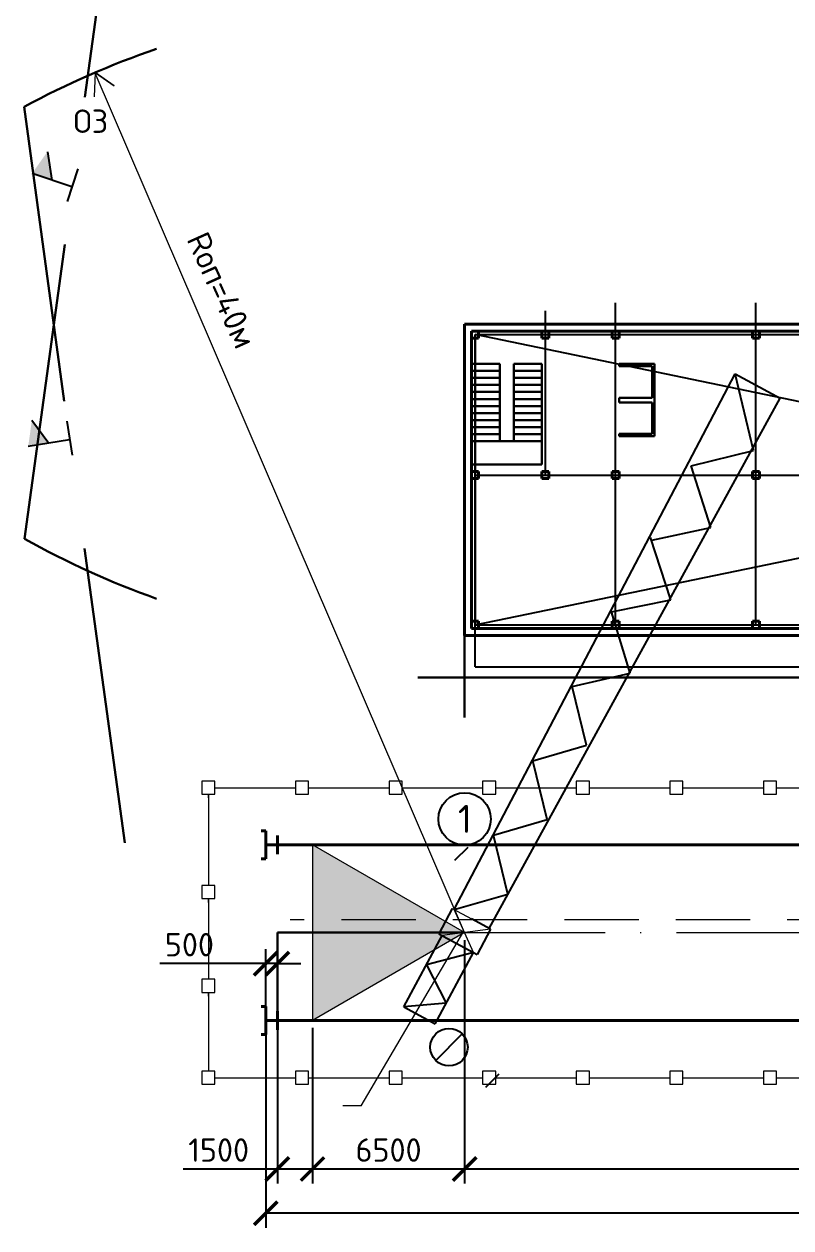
# Model space of a CAD drawing. Header units: millimetres. Extents: x -782 to 10910, y 3841 to 13237.
# Drawn here: x 6351.3 to 6416.9, y 8184.1 to 8287 of the extents above; entities that cross this region are included whole.
import ezdxf

# ---------------------------------------------------------------- set-up
doc = ezdxf.new("R2010")
doc.units = ezdxf.units.MM
doc.linetypes.add('ACAD_ISO10W100', pattern=[18, 12, -3, 0, -3])
doc.linetypes.add('штриховая2', pattern=[9.525, 6.35, -3.175])
doc.layers.add('1', color=7, linetype='Continuous')
doc.layers.add('тонкая', color=7, linetype='Continuous')
doc.layers.add('Оbводка', color=1, linetype='Continuous', lineweight=90)
doc.layers.add('Тонкая 0.3', color=140, linetype='Continuous', lineweight=25)
doc.styles.add('2.5', font='isocpeur.ttf', dxfattribs={"height": 2})
doc.styles.add('Isocpeur', font='isocpeur.ttf')
doc.dimstyles.new('М500 стройгенп', dxfattribs={"dimtxt": 2, "dimasz": 2, "dimexe": 1.25, "dimexo": 0.625, "dimtad": 1, "dimlfac": 500, "dimtxsty": '2.5', "dimblk": 'ARCHTICK', "dimcen": 2.5, "dimadec": 0, "dimazin": 0, "dimtfac": 1, "dimtmove": 0, "dimatfit": 3, "dimfxl": 1, "dimarcsym": 0})

# ---------------------------------------------------------------- blocks, each defined once
blk = doc.blocks.new('_ArchTick')
at = {"color": 0, "linetype": 'ByBlock', "const_width": 0.15}
blk.add_lwpolyline([(-0.5, -0.5), (0.5, 0.5)], dxfattribs=at)
blk = doc.blocks.new('*D520')
at = {"color": 0, "lineweight": -2, "transparency": 16777216}
for p, q in [((6388.98, 8208.7), (6388.98, 8187.88)), ((6510.78, 8201.2), (6510.78, 8187.88)), ((6510.78, 8189.13), (6388.98, 8189.13))]:
    blk.add_line(p, q, dxfattribs=at)
at = {"layer": 'Defpoints', "color": 0, "lineweight": 30, "transparency": 16777216}
for p in [(6388.98, 8209.33), (6510.78, 8201.83), (6388.98, 8189.13)]:
    blk.add_point(p, dxfattribs=at)
at = {"color": 0, "lineweight": -2, "transparency": 16777216, "xscale": 2, "yscale": 2, "zscale": 2, "rotation": 180}
blk.add_blockref('_ArchTick', (6388.98, 8189.13), dxfattribs=at)
at = {"color": 0, "lineweight": -2, "transparency": 16777216, "xscale": 2, "yscale": 2, "zscale": 2}
blk.add_blockref('_ArchTick', (6510.78, 8189.13), dxfattribs=at)
at = {"color": 0, "lineweight": 25, "transparency": 16777216, "insert": (6449.88, 8190.75), "char_height": 2, "attachment_point": 5, "style": '2.5'}
blk.add_mtext('100900', dxfattribs=at)
blk = doc.blocks.new('*D521')
at = {"color": 0, "lineweight": -2, "transparency": 16777216}
for p, q in [((6388.98, 8208.7), (6388.98, 8187.88)), ((6375.98, 8201.2), (6375.98, 8187.88)), ((6388.98, 8189.13), (6375.98, 8189.13))]:
    blk.add_line(p, q, dxfattribs=at)
at = {"layer": 'Defpoints', "color": 0, "lineweight": 30, "transparency": 16777216}
for p in [(6388.98, 8209.33), (6375.98, 8201.83), (6375.98, 8189.13)]:
    blk.add_point(p, dxfattribs=at)
at = {"color": 0, "lineweight": -2, "transparency": 16777216, "xscale": 2, "yscale": 2, "zscale": 2, "rotation": 180}
blk.add_blockref('_ArchTick', (6375.98, 8189.13), dxfattribs=at)
at = {"color": 0, "lineweight": -2, "transparency": 16777216, "xscale": 2, "yscale": 2, "zscale": 2}
blk.add_blockref('_ArchTick', (6388.98, 8189.13), dxfattribs=at)
at = {"color": 0, "lineweight": 25, "transparency": 16777216, "insert": (6382.48, 8190.75), "char_height": 2, "attachment_point": 5, "style": '2.5'}
blk.add_mtext('6500', dxfattribs=at)
blk = doc.blocks.new('*D522')
at = {"color": 0, "lineweight": -2, "transparency": 16777216}
for p, q in [((6372.98, 8201.2), (6372.98, 8187.88)), ((6375.98, 8201.2), (6375.98, 8187.88)), ((6372.98, 8189.13), (6364.93, 8189.13)), ((6375.98, 8189.13), (6372.98, 8189.13))]:
    blk.add_line(p, q, dxfattribs=at)
at = {"layer": 'Defpoints', "color": 0, "lineweight": 30, "transparency": 16777216}
for p in [(6372.98, 8201.83), (6375.98, 8201.83), (6372.98, 8189.13)]:
    blk.add_point(p, dxfattribs=at)
at = {"color": 0, "lineweight": -2, "transparency": 16777216, "xscale": 2, "yscale": 2, "zscale": 2, "rotation": 180}
blk.add_blockref('_ArchTick', (6372.98, 8189.13), dxfattribs=at)
at = {"color": 0, "lineweight": -2, "transparency": 16777216, "xscale": 2, "yscale": 2, "zscale": 2}
blk.add_blockref('_ArchTick', (6375.98, 8189.13), dxfattribs=at)
at = {"color": 0, "lineweight": 25, "transparency": 16777216, "insert": (6367.96, 8190.75), "char_height": 2, "attachment_point": 5, "style": '2.5'}
blk.add_mtext('1500', dxfattribs=at)
blk = doc.blocks.new('*D523')
at = {"color": 0, "lineweight": -2, "transparency": 16777216}
for p, q in [((6371.98, 8202.45), (6371.98, 8207.93)), ((6372.98, 8202.45), (6372.98, 8207.93)), ((6371.98, 8206.68), (6362.93, 8206.68)), ((6372.98, 8206.68), (6371.98, 8206.68)), ((6372.98, 8206.68), (6374.98, 8206.68))]:
    blk.add_line(p, q, dxfattribs=at)
at = {"layer": 'Defpoints', "color": 0, "lineweight": 30, "transparency": 16777216}
for p in [(6371.98, 8206.68), (6371.98, 8201.83), (6372.98, 8201.83)]:
    blk.add_point(p, dxfattribs=at)
at = {"color": 0, "lineweight": -2, "transparency": 16777216, "xscale": 2, "yscale": 2, "zscale": 2}
blk.add_blockref('_ArchTick', (6371.98, 8206.68), dxfattribs=at)
at = {"color": 0, "lineweight": -2, "transparency": 16777216, "xscale": 2, "yscale": 2, "zscale": 2, "rotation": 180}
blk.add_blockref('_ArchTick', (6372.98, 8206.68), dxfattribs=at)
at = {"color": 0, "lineweight": 25, "transparency": 16777216, "insert": (6365.46, 8208.3), "char_height": 2, "attachment_point": 5, "style": '2.5'}
blk.add_mtext('500', dxfattribs=at)
blk = doc.blocks.new('*D472')
at = {"color": 0, "lineweight": -2, "transparency": 16777216}
for p, q in [((6371.98, 8201.2), (6371.98, 8184.1)), ((6527.78, 8201.2), (6527.78, 8184.1)), ((6527.78, 8185.35), (6371.98, 8185.35))]:
    blk.add_line(p, q, dxfattribs=at)
at = {"layer": 'Defpoints', "color": 0, "lineweight": 30, "transparency": 16777216}
for p in [(6371.98, 8201.83), (6527.78, 8201.83), (6371.98, 8185.35)]:
    blk.add_point(p, dxfattribs=at)
at = {"color": 0, "lineweight": -2, "transparency": 16777216, "xscale": 2, "yscale": 2, "zscale": 2, "rotation": 180}
blk.add_blockref('_ArchTick', (6371.98, 8185.35), dxfattribs=at)
at = {"color": 0, "lineweight": -2, "transparency": 16777216, "xscale": 2, "yscale": 2, "zscale": 2}
blk.add_blockref('_ArchTick', (6527.78, 8185.35), dxfattribs=at)
at = {"color": 0, "lineweight": 25, "transparency": 16777216, "insert": (6488.98, 8186.97), "char_height": 2, "attachment_point": 5, "style": '2.5'}
blk.add_mtext('77900', dxfattribs=at)

msp = doc.modelspace()

# ---------------------------------------------------------------- hatches: boundary and pattern name
at = {"lineweight": 30}
h = msp.add_hatch(color=256, dxfattribs=at)
h.dxf.hatch_style = 1
h.paths.add_polyline_path([(6375.981082, 8201.829829), (6388.981084, 8209.329829), (6375.981082, 8216.829829)])
at = {"layer": 'Тонкая 0.3', "ltscale": 5}
for points in [[(6352.009281, 8274.201832), (6353.710011, 8273.639643), (6353.320895, 8276.062761)], [(6351.685196, 8250.883739), (6353.454852, 8251.160971), (6352.00133, 8253.138389)]]:
    msp.add_hatch(color=7, dxfattribs=at).paths.add_polyline_path(points)

# ---------------------------------------------------------------- linework, layer by layer
at = {"linetype": 'штриховая2', "lineweight": 30, "ltscale": 4}
for p, q in [((6351.364024, 8242.982668), (6371.69106, 8391.671423)), ((6351.331268, 8279.916587), (6361.494786, 8205.572209))]:
    msp.add_line(p, q, dxfattribs=at)
at = {"lineweight": 18}
for p, q in [((6357.409365, 8282.836465), (6357.317294, 8280.762744)), ((6359.017771, 8281.690023), (6357.409365, 8282.836465)), ((6357.447661, 8282.809169), (6359.017771, 8281.690023))]:
    msp.add_line(p, q, dxfattribs=at)
at = {"lineweight": 13}
for p, q in [((6388.981087, 8209.329824), (6357.406411, 8282.769923)), ((6367.641086, 8222.289823), (6366.521088, 8222.289823)), ((6366.521088, 8222.289823), (6366.521088, 8221.169825)), ((6367.641086, 8221.169825), (6367.641086, 8222.289823)), ((6375.641073, 8222.277767), (6374.521075, 8222.277767)), ((6374.521075, 8222.277767), (6374.521075, 8221.157769)), ((6375.641073, 8221.157769), (6375.641073, 8222.277767)), ((6383.64106, 8222.277767), (6382.521061, 8222.277767)), ((6382.521061, 8222.277767), (6382.521061, 8221.157769)), ((6383.64106, 8221.157769), (6383.64106, 8222.277767)), ((6391.641046, 8222.277767), (6390.521048, 8222.277767)), ((6390.521048, 8222.277767), (6390.521048, 8221.157769)), ((6391.641046, 8221.157769), (6391.641046, 8222.277767)), ((6399.641033, 8222.277767), (6398.521035, 8222.277767)), ((6398.521035, 8222.277767), (6398.521035, 8221.157769)), ((6399.641033, 8221.157769), (6399.641033, 8222.277767)), ((6407.64102, 8222.277767), (6406.521021, 8222.277767)), ((6406.521021, 8222.277767), (6406.521021, 8221.157769)), ((6407.64102, 8221.157769), (6407.64102, 8222.277767)), ((6415.641006, 8222.277767), (6414.521008, 8222.277767)), ((6414.521008, 8222.277767), (6414.521008, 8221.157769)), ((6415.641006, 8221.157769), (6415.641006, 8222.277767)), ((6366.521088, 8221.169825), (6367.641086, 8221.169825)), ((6367.081087, 8220.846403), (6367.081087, 8221.169825)), ((6374.521075, 8221.157769), (6375.641073, 8221.157769)), ((6382.521061, 8221.157769), (6383.64106, 8221.157769)), ((6390.521048, 8221.157769), (6391.641046, 8221.157769)), ((6398.521035, 8221.157769), (6399.641033, 8221.157769)), ((6406.521021, 8221.157769), (6407.64102, 8221.157769)), ((6414.521008, 8221.157769), (6415.641006, 8221.157769)), ((6367.641086, 8213.360728), (6366.521088, 8213.360728)), ((6366.521088, 8213.360728), (6366.521088, 8212.240729)), ((6367.641086, 8212.240729), (6367.641086, 8213.360728)), ((6366.521088, 8212.240729), (6367.641086, 8212.240729)), ((6367.081087, 8211.917307), (6367.081087, 8212.240729)), ((6367.641086, 8205.34442), (6366.521088, 8205.34442)), ((6366.521088, 8205.34442), (6366.521088, 8204.224422)), ((6367.641086, 8204.224422), (6367.641086, 8205.34442)), ((6366.521088, 8204.224422), (6367.641086, 8204.224422)), ((6367.081087, 8203.900999), (6367.081087, 8204.224422)), ((6367.641086, 8197.489823), (6366.521088, 8197.489823)), ((6366.521088, 8197.489823), (6366.521088, 8196.369825)), ((6367.641086, 8196.369825), (6367.641086, 8197.489823)), ((6374.521075, 8197.489823), (6374.521075, 8196.369825)), ((6375.641073, 8196.369825), (6375.641073, 8197.489823)), ((6383.64106, 8197.489823), (6382.521061, 8197.489823)), ((6382.521061, 8197.489823), (6382.521061, 8196.369825)), ((6383.64106, 8196.369825), (6383.64106, 8197.489823)), ((6391.641046, 8197.489823), (6390.521048, 8197.489823)), ((6390.521048, 8197.489823), (6390.521048, 8196.369825)), ((6391.641046, 8196.369825), (6391.641046, 8197.489823)), ((6399.641033, 8197.489823), (6398.521035, 8197.489823)), ((6398.521035, 8197.489823), (6398.521035, 8196.369825)), ((6399.641033, 8196.369825), (6399.641033, 8197.489823)), ((6407.64102, 8197.489823), (6406.521021, 8197.489823)), ((6406.521021, 8197.489823), (6406.521021, 8196.369825)), ((6407.64102, 8196.369825), (6407.64102, 8197.489823)), ((6415.641006, 8197.489823), (6414.521008, 8197.489823)), ((6414.521008, 8197.489823), (6414.521008, 8196.369825)), ((6415.641006, 8196.369825), (6415.641006, 8197.489823)), ((6366.521088, 8196.369825), (6367.641086, 8196.369825)), ((6374.521075, 8196.369825), (6375.641073, 8196.369825)), ((6382.521061, 8196.369825), (6383.64106, 8196.369825)), ((6390.521048, 8196.369825), (6391.641046, 8196.369825)), ((6398.521035, 8196.369825), (6399.641033, 8196.369825)), ((6406.521021, 8196.369825), (6407.64102, 8196.369825)), ((6414.521008, 8196.369825), (6415.641006, 8196.369825))]:
    msp.add_line(p, q, dxfattribs=at)
at = {"lineweight": 25}
for p, q in [((6401.881087, 8235.6361), (6401.881087, 8263.162628)), ((6413.881087, 8235.6361), (6413.881087, 8263.162628)), ((6395.881087, 8248.4361), (6395.881087, 8262.466722)), ((6389.881087, 8232.0361), (6389.881087, 8260.4361)), ((6389.881087, 8260.4361), (6509.881087, 8260.4361)), ((6389.881087, 8260.4361), (6389.881087, 8235.6361)), ((6509.881087, 8235.6361), (6389.881087, 8260.4361)), ((6389.881087, 8235.6361), (6509.881087, 8260.4361)), ((6389.881087, 8260.4361), (6389.881087, 8248.4361)), ((6389.881087, 8250.735514), (6389.881087, 8251.335514)), ((6389.881087, 8248.4361), (6509.881087, 8248.4361)), ((6389.881087, 8248.4361), (6395.881087, 8248.4361)), ((6389.881087, 8235.6361), (6509.881087, 8235.6361)), ((6389.881087, 8235.6361), (6401.881087, 8235.6361)), ((6389.881087, 8232.0361), (6509.881087, 8232.0361)), ((6388.155018, 8215.515133), (6389.286387, 8216.646502)), ((6388.774317, 8200.672935), (6386.511579, 8198.410197)), ((6387.642948, 8199.541566), (6388.774317, 8200.672935)), ((6390.799991, 8196.12003), (6391.93136, 8197.251399))]:
    msp.add_line(p, q, dxfattribs=at)
at = {"lineweight": 40}
for p, q in [((6510.781087, 8261.3361), (6388.981087, 8261.3361)), ((6388.981087, 8261.3361), (6388.981087, 8234.7361)), ((6390.181087, 8260.7361), (6389.581087, 8260.7361)), ((6389.581087, 8260.7361), (6389.581087, 8260.1361)), ((6389.581087, 8260.7361), (6389.581087, 8235.3361)), ((6510.181087, 8260.7361), (6389.581087, 8260.7361)), ((6390.181087, 8260.1361), (6390.181087, 8260.7361)), ((6396.181087, 8260.7361), (6395.581087, 8260.7361)), ((6395.581087, 8260.7361), (6395.581087, 8260.1361)), ((6396.181087, 8260.1361), (6396.181087, 8260.7361)), ((6402.181087, 8260.7361), (6401.581087, 8260.7361)), ((6401.581087, 8260.7361), (6401.581087, 8260.1361)), ((6402.181087, 8260.1361), (6402.181087, 8260.7361)), ((6414.181087, 8260.7361), (6413.581087, 8260.7361)), ((6413.581087, 8260.7361), (6413.581087, 8260.1361)), ((6414.181087, 8260.1361), (6414.181087, 8260.7361)), ((6389.581087, 8260.1361), (6390.181087, 8260.1361)), ((6395.581087, 8260.1361), (6396.181087, 8260.1361)), ((6401.581087, 8260.1361), (6402.181087, 8260.1361)), ((6413.581087, 8260.1361), (6414.181087, 8260.1361)), ((6389.581087, 8251.335514), (6389.581087, 8249.335514)), ((6390.181087, 8248.7361), (6389.581087, 8248.7361)), ((6389.581087, 8248.7361), (6389.581087, 8248.1361)), ((6389.581087, 8248.1361), (6390.181087, 8248.1361)), ((6390.181087, 8248.1361), (6390.181087, 8248.7361)), ((6396.181087, 8248.7361), (6395.581087, 8248.7361)), ((6395.581087, 8248.7361), (6395.581087, 8248.1361)), ((6395.581087, 8248.1361), (6396.181087, 8248.1361)), ((6396.181087, 8248.1361), (6396.181087, 8248.7361)), ((6402.181087, 8248.7361), (6401.581087, 8248.7361)), ((6401.581087, 8248.7361), (6401.581087, 8248.1361)), ((6401.581087, 8248.1361), (6402.181087, 8248.1361)), ((6402.181087, 8248.1361), (6402.181087, 8248.7361)), ((6414.181087, 8248.7361), (6413.581087, 8248.7361)), ((6413.581087, 8248.7361), (6413.581087, 8248.1361)), ((6413.581087, 8248.1361), (6414.181087, 8248.1361)), ((6414.181087, 8248.1361), (6414.181087, 8248.7361)), ((6390.181087, 8235.9361), (6389.581087, 8235.9361)), ((6389.581087, 8235.9361), (6389.581087, 8235.3361)), ((6390.181087, 8235.3361), (6390.181087, 8235.9361)), ((6402.181087, 8235.9361), (6401.581087, 8235.9361)), ((6401.581087, 8235.9361), (6401.581087, 8235.3361)), ((6402.181087, 8235.3361), (6402.181087, 8235.9361)), ((6414.181087, 8235.9361), (6413.581087, 8235.9361)), ((6413.581087, 8235.9361), (6413.581087, 8235.3361)), ((6414.181087, 8235.3361), (6414.181087, 8235.9361)), ((6389.581087, 8235.3361), (6390.181087, 8235.3361)), ((6425.581087, 8235.3361), (6389.581087, 8235.3361)), ((6401.581087, 8235.3361), (6402.181087, 8235.3361)), ((6413.581087, 8235.3361), (6414.181087, 8235.3361)), ((6424.732009, 8234.7361), (6388.981087, 8234.7361)), ((6371.581088, 8218.029822), (6371.981087, 8218.029822)), ((6371.981087, 8215.629826), (6371.981087, 8218.029822)), ((6372.981086, 8217.629822), (6372.981086, 8216.029825)), ((6388.981087, 8216.829824), (6371.981087, 8216.829824)), ((6527.781087, 8216.829824), (6388.981087, 8216.829824)), ((6371.581088, 8215.629826), (6371.981087, 8215.629826)), ((6371.581088, 8203.029822), (6371.981087, 8203.029822)), ((6371.981087, 8200.629826), (6371.981087, 8203.029822)), ((6372.981086, 8202.629822), (6372.981086, 8201.029825)), ((6388.981087, 8201.829824), (6371.981087, 8201.829824)), ((6388.981087, 8201.829824), (6527.781087, 8201.829824)), ((6371.581088, 8200.629826), (6371.981087, 8200.629826))]:
    msp.add_line(p, q, dxfattribs=at)
at = {"lineweight": 30}
for p, q in [((6389.581087, 8257.935514), (6391.981087, 8257.935514)), ((6389.581087, 8257.935514), (6389.581087, 8249.335514)), ((6391.981087, 8251.335514), (6391.981087, 8257.935514)), ((6393.181087, 8251.335514), (6393.181087, 8257.935514)), ((6393.181087, 8257.935514), (6395.581087, 8257.935514)), ((6395.581087, 8249.335514), (6395.581087, 8257.935514)), ((6402.181087, 8257.9361), (6405.201087, 8257.9361)), ((6402.181087, 8257.7361), (6402.181087, 8257.9361)), ((6405.001087, 8257.7361), (6402.181087, 8257.7361)), ((6405.001087, 8255.0361), (6405.001087, 8257.7361)), ((6405.201087, 8257.9361), (6405.201087, 8251.7561)), ((6391.981087, 8257.335514), (6389.581087, 8257.335514)), ((6391.981087, 8256.735514), (6389.581087, 8256.735514)), ((6395.581087, 8257.335514), (6393.181087, 8257.335514)), ((6395.581087, 8256.735514), (6393.181087, 8256.735514)), ((6391.981087, 8256.135514), (6389.581087, 8256.135514)), ((6391.981087, 8255.535514), (6389.581087, 8255.535514)), ((6395.581087, 8256.135514), (6393.181087, 8256.135514)), ((6395.581087, 8255.535514), (6393.181087, 8255.535514)), ((6391.981087, 8254.935514), (6389.581087, 8254.935514)), ((6391.981087, 8254.335514), (6389.581087, 8254.335514)), ((6395.581087, 8254.935514), (6393.181087, 8254.935514)), ((6395.581087, 8254.335514), (6393.181087, 8254.335514)), ((6402.181087, 8255.0361), (6405.001087, 8255.0361)), ((6402.181087, 8254.6361), (6402.181087, 8255.0361)), ((6405.001087, 8254.6361), (6402.181087, 8254.6361)), ((6405.001087, 8254.6361), (6405.001087, 8251.9561)), ((6391.981087, 8253.735514), (6389.581087, 8253.735514)), ((6395.581087, 8253.735514), (6393.181087, 8253.735514)), ((6391.981087, 8253.135514), (6389.581087, 8253.135514)), ((6391.981087, 8252.535514), (6389.581087, 8252.535514)), ((6395.581087, 8253.135514), (6393.181087, 8253.135514)), ((6395.581087, 8252.535514), (6393.181087, 8252.535514)), ((6391.981087, 8251.935514), (6389.581087, 8251.935514)), ((6389.581087, 8251.335514), (6391.981087, 8251.335514)), ((6391.981087, 8251.335514), (6389.581087, 8251.335514)), ((6391.981087, 8251.335514), (6393.181087, 8251.335514)), ((6395.581087, 8251.935514), (6393.181087, 8251.935514)), ((6393.181087, 8251.335514), (6395.581087, 8251.335514)), ((6402.181087, 8251.7561), (6402.181087, 8251.9561)), ((6402.181087, 8251.9561), (6405.001087, 8251.9561)), ((6405.201087, 8251.7561), (6402.181087, 8251.7561)), ((6389.581087, 8249.335514), (6395.581087, 8249.335514)), ((6388.981087, 8234.7361), (6388.981087, 8227.712491)), ((6424.732009, 8231.1361), (6384.98378, 8231.1361)), ((6388.981087, 8209.329824), (6372.981086, 8209.329824)), ((6372.981086, 8201.829824), (6372.981086, 8209.329824))]:
    msp.add_line(p, q, dxfattribs=at)
at = {"color": 0, "lineweight": 25, "ltscale": 100}
for p, q in [((6413.672506, 8250.525157), (6412.096476, 8257.097481)), ((6408.331574, 8249.235899), (6413.672506, 8250.525157)), ((6410.024824, 8243.94783), (6408.331574, 8249.235899)), ((6406.615716, 8237.783575), (6404.880849, 8243.09466)), ((6404.972833, 8242.876796), (6410.024824, 8243.94783)), ((6401.522109, 8236.735556), (6406.615716, 8237.783575)), ((6403.135886, 8231.49144), (6401.522109, 8236.735556)), ((6398.163368, 8230.376453), (6403.135886, 8231.49144)), ((6399.383695, 8225.349932), (6398.163368, 8230.376453)), ((6394.804628, 8224.017349), (6399.383695, 8225.349932)), ((6396.024954, 8218.990829), (6394.804628, 8224.017349)), ((6391.445888, 8217.658246), (6396.024954, 8218.990829)), ((6392.666214, 8212.631725), (6391.445888, 8217.658246)), ((6388.087147, 8211.299143), (6392.666214, 8212.631725))]:
    msp.add_line(p, q, dxfattribs=at)
at = {"lineweight": 20}
for p, q in [((6367.641086, 8221.717768), (6374.521075, 8221.717768)), ((6375.641073, 8221.717768), (6382.521061, 8221.717768)), ((6383.64106, 8221.717768), (6390.521048, 8221.717768)), ((6391.641046, 8221.717768), (6398.521035, 8221.717768)), ((6399.641033, 8221.717768), (6406.521021, 8221.717768)), ((6407.64102, 8221.717768), (6414.521008, 8221.717768)), ((6415.641006, 8221.717768), (6422.520995, 8221.717768)), ((6367.081087, 8221.169825), (6367.081087, 8213.360728)), ((6375.981086, 8216.829824), (6375.981086, 8201.829824)), ((6388.981087, 8209.329824), (6375.981086, 8216.829824)), ((6367.081087, 8212.240729), (6367.081087, 8205.34442)), ((6388.981087, 8209.329824), (6375.981086, 8201.829824)), ((6367.081087, 8204.224422), (6367.081087, 8201.829824)), ((6375.981086, 8202.629822), (6375.981086, 8201.829824)), ((6367.081087, 8201.829824), (6367.081087, 8197.489823)), ((6367.641086, 8196.929824), (6374.521075, 8196.929824)), ((6375.641073, 8197.489823), (6374.521075, 8197.489823)), ((6375.641073, 8196.929824), (6382.521061, 8196.929824)), ((6383.64106, 8196.929824), (6390.521048, 8196.929824)), ((6391.641046, 8196.929824), (6398.521035, 8196.929824)), ((6399.641033, 8196.929824), (6406.521021, 8196.929824)), ((6407.64102, 8196.929824), (6414.521008, 8196.929824)), ((6415.641006, 8196.929824), (6422.520995, 8196.929824))]:
    msp.add_line(p, q, dxfattribs=at)
at = {"color": 240, "lineweight": 20, "true_color": 0xed1f24}
for p, q in [((6389.753087, 8207.629135), (6388.087147, 8211.299143)), ((6380.139848, 8194.542837), (6388.920117, 8209.464139)), ((6391.206583, 8209.615689), (6387.059166, 8209.082953)), ((6380.139848, 8194.542837), (6378.563491, 8194.542837))]:
    msp.add_line(p, q, dxfattribs=at)
at = {"linetype": 'штриховая2', "lineweight": 20}
msp.add_line((6603.881087, 8210.429824), (6374.081087, 8210.429824), dxfattribs=at)
at = {"linetype": 'ACAD_ISO10W100', "lineweight": 20}
msp.add_line((6388.981087, 8209.329824), (6510.781087, 8209.329824), dxfattribs=at)
at = {"lineweight": 25}
msp.add_circle((6387.642948, 8199.541566), 1.599997, dxfattribs=at)
at = {"linetype": 'штриховая2', "lineweight": 30, "ltscale": 4}
for centre, radius, start, end in [((6388.981087, 8209.329824), 80, 109.21376935, 118.07472781), ((6388.610445, 8310.112342), 76.770366, 240.97660859, 250.23821987)]:
    msp.add_arc(centre, radius, start, end, dxfattribs=at)
at = {"layer": 'Оbводка', "color": 0, "lineweight": -2}
msp.add_circle((6388.981087, 8219.041638), 2.239996, dxfattribs=at)
at = {"layer": 'тонкая', "color": 0, "lineweight": 25, "ltscale": 5000}
for p, q in [((6388.087147, 8211.299143), (6412.096476, 8257.097481)), ((6412.096476, 8257.097481), (6415.944934, 8255.020599)), ((6391.076459, 8209.685912), (6415.944934, 8255.020599)), ((6387.92188, 8211.388332), (6386.763775, 8209.242365)), ((6391.206583, 8209.615689), (6389.564232, 8210.50201)), ((6383.777779, 8203.00255), (6387.059166, 8209.082953)), ((6386.763775, 8209.242365), (6389.753087, 8207.629135)), ((6391.206583, 8209.615689), (6390.048478, 8207.469723)), ((6389.753087, 8207.629135), (6385.709341, 8206.58173)), ((6386.4717, 8201.548732), (6389.753087, 8207.629135)), ((6389.753087, 8207.629135), (6390.048478, 8207.469723)), ((6385.709341, 8206.58173), (6387.418066, 8203.312969)), ((6387.418066, 8203.312969), (6383.777779, 8203.00255)), ((6383.777779, 8203.00255), (6386.4717, 8201.548732))]:
    msp.add_line(p, q, dxfattribs=at)
at = {"layer": 'тонкая', "color": 0, "lineweight": 20, "ltscale": 5000}
msp.add_line((6387.92188, 8211.388332), (6389.564232, 8210.50201), dxfattribs=at)
at = {"layer": 'Тонкая 0.3', "color": 7, "ltscale": 5}
for p, q in [((6353.320895, 8276.062761), (6353.710011, 8273.639643)), ((6355.410741, 8273.077453), (6352.009281, 8274.201832)), ((6355.035398, 8271.813883), (6355.95657, 8274.600602)), ((6352.00133, 8253.138389), (6353.454852, 8251.160971)), ((6355.46814, 8250.142774), (6355.013884, 8253.04243)), ((6355.224509, 8251.438202), (6351.685196, 8250.883739))]:
    msp.add_line(p, q, dxfattribs=at)

# ---------------------------------------------------------------- texts
at = {"layer": '1', "width": 335.51997649, "attachment_point": 1, "style": 'Isocpeur'}
for s, insert, char_height in [('ОЗ', (6355.549596, 8279.67569), 2), ('1', (6388.400781, 8220.255954), 2.399996)]:
    msp.add_mtext(s, dxfattribs=dict(at, insert=insert, char_height=char_height))
at = {"layer": '1', "insert": (6366.998501, 8269.41712), "char_height": 2, "width": 335.51997649, "attachment_point": 1, "rotation": 294.20267274, "style": 'Isocpeur'}
msp.add_mtext('Rоп=40м', dxfattribs=at)

# ---------------------------------------------------------------- dimensions: what is measured, and where the dimension line sits
at = {"lineweight": 25}
for base, p1, p2, picture, middle in [((6371.981087, 8206.678432), (6372.981086, 8201.829824), (6371.981087, 8201.829824), '*D523', (6365.456087, 8208.303432)), ((6375.981086, 8189.12945), (6388.981087, 8209.329824), (6375.981086, 8201.829824), '*D521', (6382.481086, 8190.75445)), ((6372.981086, 8189.12945), (6375.981086, 8201.829824), (6372.981086, 8201.829824), '*D522', (6367.956086, 8190.75445))]:
    dim = msp.add_linear_dim(base=base, p1=p1, p2=p2, dimstyle='М500 стройгенп', dxfattribs=at)
    dim.commit()
    dim.dimension.update_dxf_attribs({"geometry": picture, "text_midpoint": middle})
dim = msp.add_linear_dim(base=(6388.981087, 8189.12945), p1=(6510.781087, 8201.829824), p2=(6388.981087, 8209.329824), text='100900', dimstyle='М500 стройгенп', dxfattribs=at)
dim.commit()
dim.dimension.update_dxf_attribs({"geometry": '*D520', "text_midpoint": (6449.881087, 8190.75445)})
dim = msp.add_linear_dim(base=(6371.981087, 8185.345014), p1=(6527.781087, 8201.829824), p2=(6371.981087, 8201.829824), dimstyle='М500 стройгенп', dxfattribs=at)
dim.commit()
dim.dimension.update_dxf_attribs({"geometry": '*D472', "text_midpoint": (6488.981087, 8185.345014), "dimtype": 160})

doc.saveas('drawing.dxf')
